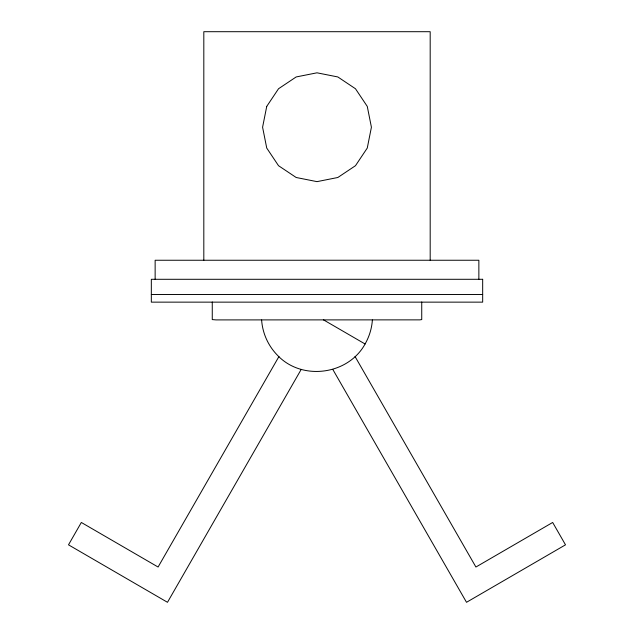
<?xml version="1.0" encoding="UTF-8"?>
<svg xmlns="http://www.w3.org/2000/svg" width="634" height="634" viewBox="0 0 634 634"><rect width="100%" height="100%" fill="white"/><g stroke="black" fill="none" stroke-linecap="round" stroke-linejoin="round"><path stroke-width="0.95" d="M278.96 356.506L158.088 567.026L81.334 522.464L68.496 544.828L167.487 602.3L301.205 369.416M151.328 294.525L482.672 294.525M323.38 319.79L365.089 344C348.153 374.908 302.109 381.05 277.74 355.563A56.046 56.046 0 0 1 261.612 319.956M355.04 356.506L475.912 567.026L552.666 522.464L565.504 544.828L466.513 602.3L332.795 369.416M478.86 279.293L478.86 260.249L155.14 260.249L155.14 279.293M430.185 260.249L430.185 31.7L203.815 31.7L203.815 260.249M421.737 301.99L421.737 319.584L419.827 319.869L216.075 319.908L212.263 319.584L212.263 301.99M372.388 319.956A56.046 56.046 0 0 1 365.073 343.985M266.732 106.401L262.587 127.228L266.732 148.047L278.524 165.704L296.173 177.496L317 181.641L337.827 177.496L355.476 165.704L367.268 148.047L371.413 127.228L367.268 106.401L355.476 88.752L337.827 76.952L317 72.815L296.173 76.952L278.524 88.752L266.732 106.401M482.672 279.293L151.328 279.293L151.328 302.141L482.672 302.141L482.672 279.293"/></g></svg>
